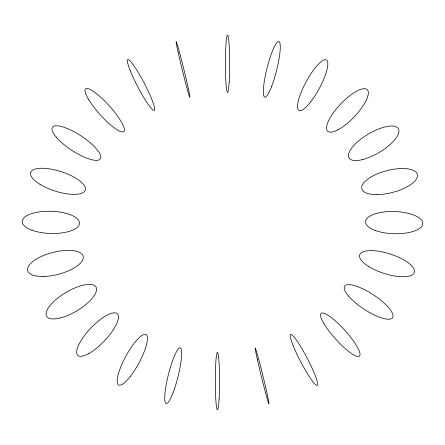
<?xml version="1.0" encoding="UTF-8"?>
<svg xmlns="http://www.w3.org/2000/svg" width="445" height="445" viewBox="0 0 445 445"><rect width="100%" height="100%" fill="white"/><g stroke="black" fill="none" stroke-linecap="round" stroke-linejoin="round"><path stroke-width="0.67" d="M172.944 393.046A28.686 4.917 -75.9 0 0 180.631 348.14A28.686 4.917 -75.9 0 0 166.007 385.865A28.686 4.917 -75.9 0 0 172.944 393.046M219.107 398.72A28.686 2.119 -90 0 0 217.755 352.707A28.686 2.119 -90 0 0 215.475 391.945A28.686 2.119 -90 0 0 219.107 398.72M257.305 359.198A28.686 0.829 76.2 0 0 268.724 403.437A28.686 0.829 76.2 0 0 260.103 364.622A28.686 0.829 76.2 0 0 257.305 359.198M293.16 345.665A28.686 3.716 62.4 0 0 316.673 385.342A28.686 3.716 62.4 0 0 301.999 348.808A28.686 3.716 62.4 0 0 293.16 345.665M324.266 324.121A28.686 6.352 48.1 0 0 358.27 356.528A28.686 6.352 48.1 0 0 338.356 323.626A28.686 6.352 48.1 0 0 324.266 324.121M348.502 296.031A28.686 8.555 33.3 0 0 390.682 318.959A28.686 8.555 33.3 0 0 366.68 290.796A28.686 8.555 33.3 0 0 348.502 296.031M368.977 266.705A28.686 10.174 17.8 0 0 413.967 273.197A28.686 10.174 17.8 0 0 378.016 251.152A28.686 10.174 17.8 0 0 368.977 266.705M375.291 230.488A28.686 11.103 1.8 0 0 422.277 225.537A28.686 11.103 1.8 0 0 384.864 211.876A28.686 11.103 1.8 0 0 375.291 230.488M377.36 194.626A28.686 11.27 -14.5 0 0 417.455 174.752A28.686 11.27 -14.5 0 0 373.995 175.347A28.686 11.27 -14.5 0 0 377.36 194.626M362.758 159.544A28.686 10.674 -30.7 0 0 398.87 130.107A28.686 10.674 -30.7 0 0 359.393 140.264A28.686 10.674 -30.7 0 0 362.758 159.544M338.712 129.412A28.686 9.345 -46.4 0 0 368.265 91.753A28.686 9.345 -46.4 0 0 335.346 110.132A28.686 9.345 -46.4 0 0 338.712 129.412M310.682 101.872A28.686 7.381 -61.5 0 0 326.713 60.209A28.686 7.381 -61.5 0 0 300.692 93.506A28.686 7.381 -61.5 0 0 310.682 101.872M271.556 86.675A28.686 4.917 -75.9 0 0 279.243 41.774A28.686 4.917 -75.9 0 0 264.619 79.499A28.686 4.917 -75.9 0 0 271.556 86.675M229.214 81.474A28.686 2.119 -90 0 0 227.862 35.461A28.686 2.119 -90 0 0 225.587 74.699A28.686 2.119 -90 0 0 229.214 81.474M178.222 52.694A28.686 0.829 76.2 0 0 189.637 96.932A28.686 0.829 76.2 0 0 181.015 58.117A28.686 0.829 76.2 0 0 178.222 52.694M130.274 70.788A28.686 3.716 62.4 0 0 153.781 110.466A28.686 3.716 62.4 0 0 139.113 73.931A28.686 3.716 62.4 0 0 130.274 70.788M88.672 99.602A28.686 6.352 48.1 0 0 122.675 132.009A28.686 6.352 48.1 0 0 102.762 99.107A28.686 6.352 48.1 0 0 88.672 99.602M56.259 137.171A28.686 8.555 33.3 0 0 98.44 160.1A28.686 8.555 33.3 0 0 74.437 131.942A28.686 8.555 33.3 0 0 56.259 137.171M40 184.336A28.686 10.174 17.8 0 0 84.995 190.827A28.686 10.174 17.8 0 0 49.039 168.788A28.686 10.174 17.8 0 0 40 184.336M32.001 230.221A28.686 11.103 1.8 0 0 78.993 225.27A28.686 11.103 1.8 0 0 41.574 211.609A28.686 11.103 1.8 0 0 32.001 230.221M43.154 276.478A28.686 11.27 -14.5 0 0 83.248 256.604A28.686 11.27 -14.5 0 0 39.789 257.193A28.686 11.27 -14.5 0 0 43.154 276.478M60.409 317.936A28.686 10.674 -30.7 0 0 96.521 288.493A28.686 10.674 -30.7 0 0 57.043 298.656A28.686 10.674 -30.7 0 0 60.409 317.936M88.828 353.547A28.686 9.345 -46.4 0 0 118.381 315.889A28.686 9.345 -46.4 0 0 85.462 334.267A28.686 9.345 -46.4 0 0 88.828 353.547M130.285 376.481A28.686 7.381 -61.5 0 0 146.322 334.818A28.686 7.381 -61.5 0 0 120.3 368.115A28.686 7.381 -61.5 0 0 130.285 376.481"/></g></svg>
